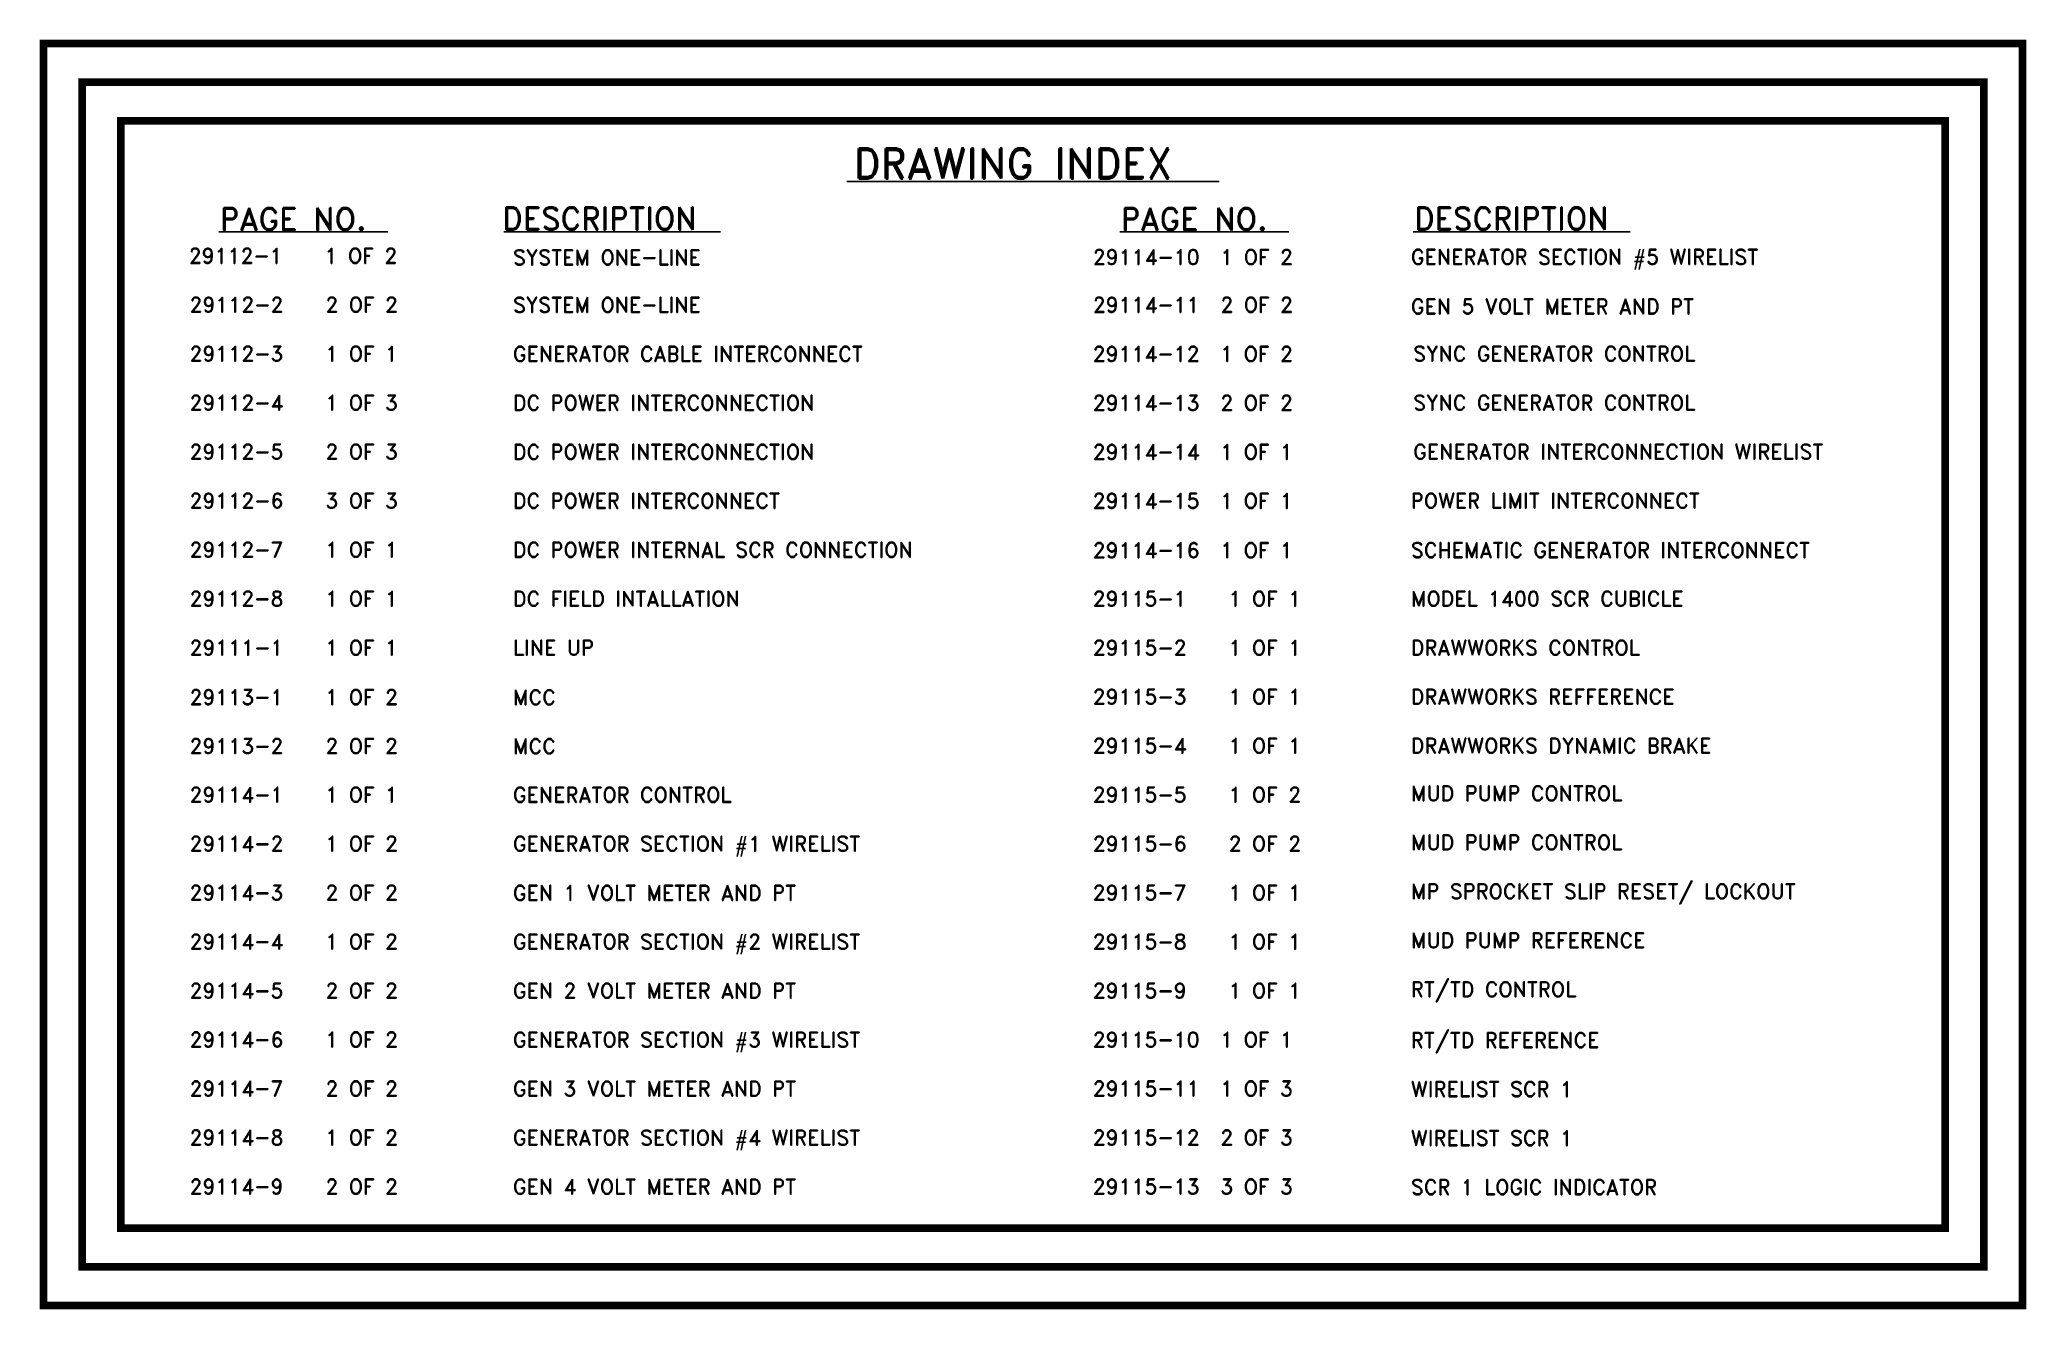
# Model space of a CAD drawing. Extents: x 0.6 to 33.5, y 0.5 to 21.5.
import ezdxf

# ---------------------------------------------------------------- set-up
doc = ezdxf.new("R2010")
doc.units = 0
doc.header["$MEASUREMENT"] = 0
doc.layers.get('0').update_dxf_attribs({"linetype": 'CONTINUOUS'})
doc.styles.add('ROMAND', font='ROMAND.shx')

msp = doc.modelspace()

# ---------------------------------------------------------------- linework, layer by layer
for p, q in [((13.98, 19.16), (20.132, 19.16)), ((3.596, 18.327), (6.391, 18.327)), ((8.305, 18.327), (11.889, 18.327)), ((18.493, 18.327), (21.288, 18.327)), ((23.343, 18.327), (26.927, 18.327))]:
    msp.add_line(p, q)
at = {"const_width": 0.125}
for points in [[(33.416, 0.583), (33.416, 21.439), (0.696, 21.439), (0.696, 0.583)], [(32.777, 1.222), (32.777, 20.8), (1.335, 20.8), (1.335, 1.222)], [(32.138, 1.861), (32.138, 20.161), (1.974, 20.161), (1.974, 1.861)]]:
    msp.add_lwpolyline(points, close=True, dxfattribs=at)

# ---------------------------------------------------------------- texts
at = {"style": 'ROMAND'}
for s, height, p in [('DRAWING INDEX', 0.5, (14.089, 19.207)), ('PAGE NO.', 0.375, (3.611, 18.351)), ('DESCRIPTION', 0.375, (8.283, 18.359)), ('PAGE NO.', 0.375, (18.509, 18.351)), ('DESCRIPTION', 0.375, (23.359, 18.359)), ('29112-1   1 OF 2', 0.25, (3.097, 17.806)), ('SYSTEM ONE-LINE', 0.25, (8.458, 17.779)), ('29114-10  1 OF 2', 0.25, (18.044, 17.785)), ('GENERATOR SECTION #5 WIRELIST', 0.25, (23.305, 17.788)), ('29112-2   2 OF 2', 0.25, (3.109, 16.997)), ('SYSTEM ONE-LINE', 0.25, (8.458, 16.995)), ('29114-11  2 OF 2', 0.25, (18.044, 16.996)), ('GEN 5 VOLT METER AND PT', 0.25, (23.305, 16.969)), ('29112-3   1 OF 1', 0.25, (3.109, 16.187)), ('GENERATOR CABLE INTERCONNECT', 0.25, (8.458, 16.185)), ('29114-12  1 OF 2', 0.25, (18.043, 16.185)), ('SYNC GENERATOR CONTROL', 0.25, (23.343, 16.187)), ('29112-4   1 OF 3', 0.25, (3.109, 15.378)), ('DC POWER INTERCONNECTION', 0.25, (8.458, 15.376)), ('29114-13  2 OF 2', 0.25, (18.043, 15.376)), ('SYNC GENERATOR CONTROL', 0.25, (23.343, 15.378)), ('29112-5   2 OF 3', 0.25, (3.109, 14.568)), ('DC POWER INTERCONNECTION', 0.25, (8.458, 14.566)), ('29114-14  1 OF 1', 0.25, (18.043, 14.566)), ('GENERATOR INTERCONNECTION WIRELIST', 0.25, (23.343, 14.568)), ('29112-6   3 OF 3', 0.25, (3.109, 13.759)), ('DC POWER INTERCONNECT', 0.25, (8.458, 13.757)), ('29114-15  1 OF 1', 0.25, (18.043, 13.757)), ('POWER LIMIT INTERCONNECT', 0.25, (23.304, 13.758)), ('29112-7   1 OF 1', 0.25, (3.109, 12.949)), ('DC POWER INTERNAL SCR CONNECTION', 0.25, (8.458, 12.947)), ('29114-16  1 OF 1', 0.25, (18.043, 12.94)), ('SCHEMATIC GENERATOR INTERCONNECT', 0.25, (23.304, 12.942)), ('29112-8   1 OF 1', 0.25, (3.109, 12.14)), ('DC FIELD INTALLATION', 0.25, (8.458, 12.138)), ('29115-1   1 OF 1', 0.25, (18.043, 12.138)), ('MODEL 1400 SCR CUBICLE', 0.25, (23.304, 12.139)), ('29111-1   1 OF 1', 0.25, (3.109, 11.33)), ('LINE UP', 0.25, (8.458, 11.328)), ('29115-2   1 OF 1', 0.25, (18.043, 11.328)), ('DRAWWORKS CONTROL', 0.25, (23.304, 11.329)), ('29113-1   1 OF 2', 0.25, (3.109, 10.512)), ('MCC', 0.25, (8.458, 10.51)), ('29115-3   1 OF 1', 0.25, (18.043, 10.519)), ('DRAWWORKS REFFERENCE', 0.25, (23.304, 10.52)), ('29113-2   2 OF 2', 0.25, (3.109, 9.703)), ('MCC', 0.25, (8.458, 9.701)), ('29115-4   1 OF 1', 0.25, (18.043, 9.709)), ('DRAWWORKS DYNAMIC BRAKE', 0.25, (23.304, 9.71)), ('29114-1   1 OF 1', 0.25, (3.109, 8.9)), ('GENERATOR CONTROL', 0.25, (8.458, 8.898)), ('29115-5   1 OF 2', 0.25, (18.043, 8.9)), ('MUD PUMP CONTROL', 0.25, (23.304, 8.922)), ('29114-2   1 OF 2', 0.25, (3.109, 8.091)), ('GENERATOR SECTION #1 WIRELIST', 0.25, (8.458, 8.089)), ('29115-6   2 OF 2', 0.25, (18.043, 8.09)), ('MUD PUMP CONTROL', 0.25, (23.304, 8.112)), ('MP SPROCKET SLIP RESET/ LOCKOUT', 0.25, (23.304, 7.303)), ('29114-3   2 OF 2', 0.25, (3.109, 7.281)), ('GEN 1 VOLT METER AND PT', 0.25, (8.458, 7.277)), ('29115-7   1 OF 1', 0.25, (18.043, 7.281)), ('29114-4   1 OF 2', 0.25, (3.109, 6.472)), ('GENERATOR SECTION #2 WIRELIST', 0.25, (8.458, 6.47)), ('29115-8   1 OF 1', 0.25, (18.043, 6.471)), ('MUD PUMP REFERENCE', 0.25, (23.304, 6.493)), ('29114-5   2 OF 2', 0.25, (3.109, 5.662)), ('RT/TD CONTROL', 0.25, (23.304, 5.684)), ('GEN 2 VOLT METER AND PT', 0.25, (8.458, 5.66)), ('29115-9   1 OF 1', 0.25, (18.043, 5.662)), ('29114-6   1 OF 2', 0.25, (3.109, 4.853)), ('GENERATOR SECTION #3 WIRELIST', 0.25, (8.458, 4.851)), ('29115-10  1 OF 1', 0.25, (18.043, 4.852)), ('RT/TD REFERENCE', 0.25, (23.304, 4.843)), ('29114-7   2 OF 2', 0.25, (3.109, 4.043)), ('GEN 3 VOLT METER AND PT', 0.25, (8.458, 4.041)), ('29115-11  1 OF 3', 0.25, (18.043, 4.043)), ('WIRELIST SCR 1', 0.25, (23.304, 4.033)), ('29114-8   1 OF 2', 0.25, (3.109, 3.234)), ('GENERATOR SECTION #4 WIRELIST', 0.25, (8.458, 3.232)), ('29115-12  2 OF 3', 0.25, (18.043, 3.233)), ('WIRELIST SCR 1', 0.25, (23.304, 3.224)), ('29114-9   2 OF 2', 0.25, (3.109, 2.424)), ('GEN 4 VOLT METER AND PT', 0.25, (8.458, 2.422)), ('29115-13  3 OF 3', 0.25, (18.043, 2.424)), ('SCR 1 LOGIC INDICATOR', 0.25, (23.304, 2.414))]:
    msp.add_text(s, height=height, dxfattribs=at).set_placement(p)

doc.saveas('drawing.dxf')
